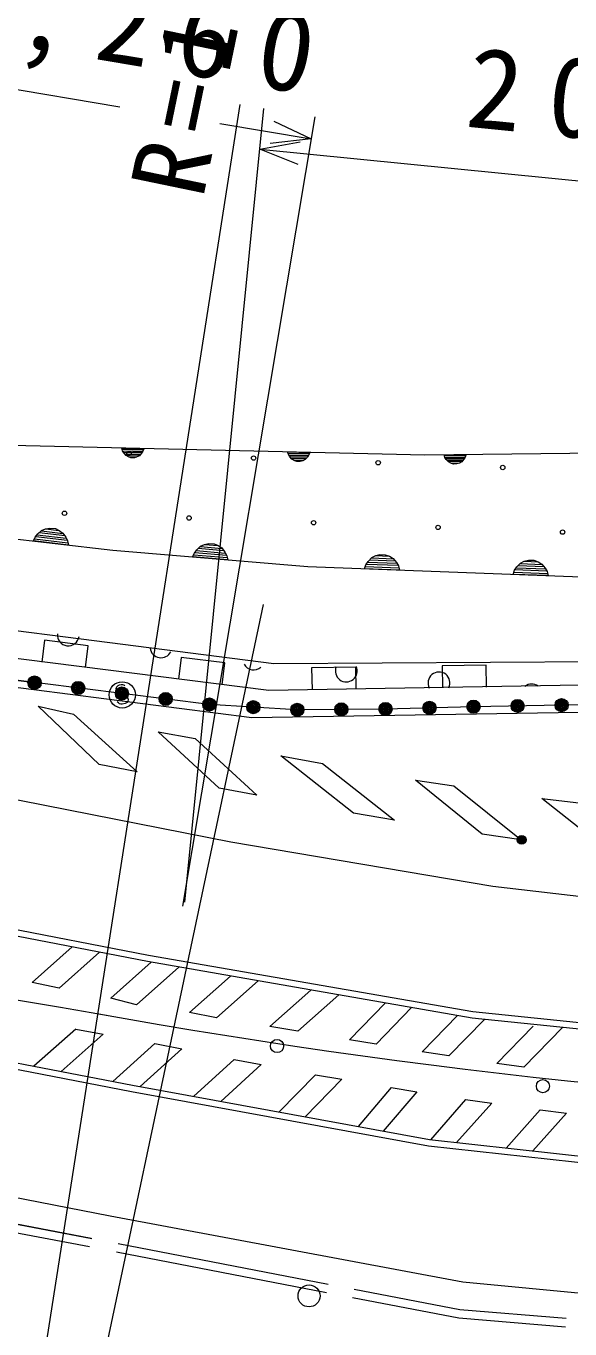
# Model space of a CAD drawing. Units: millimetres, scale not verified. Extents: x 40000 to 680000, y 20000 to 380000.
# Drawn here: x 132932 to 145278, y 266166 to 295737 of the extents above; entities that cross this region are included whole.
import ezdxf

# ---------------------------------------------------------------- set-up
doc = ezdxf.new("R2010")
doc.units = ezdxf.units.MM
doc.header["$LTSCALE"] = 1000
doc.layers.add('S-BGD', color=7, linetype='Continuous', lineweight=13)
doc.styles.add('ＭＳ ゴシック', font='')
doc.styles.get('ＭＳ ゴシック').set_extended_font_data('MS Gothic')

msp = doc.modelspace()

# ---------------------------------------------------------------- linework, layer by layer
at = {"layer": 'S-BGD'}
for p, q in [((129286, 294873), (135061, 293905)), ((128868, 236911), (137794, 293957)), ((139489, 293673), (136485, 275765)), ((136537, 275855), (138327, 293867)), ((137331, 293524), (139405, 293176)), ((138560, 293580), (139405, 293176)), ((138235, 292940), (139156, 293107)), ((139405, 293176), (138475, 293072)), ((139105, 292594), (138235, 292940)), ((138235, 292940), (158473, 290929)), ((141985, 286000), (121611, 286467)), ((135125, 286098), (135107, 286156)), ((135107, 286156), (135607, 286145)), ((135594, 286114), (135119, 286124)), ((135153, 286049), (135125, 286098)), ((135131, 286093), (135581, 286083)), ((135561, 286052), (135150, 286061)), ((135201, 285993), (135153, 286049)), ((135172, 286029), (135535, 286021)), ((135255, 285961), (135201, 285993)), ((135505, 285991), (135202, 285998)), ((135314, 285941), (135255, 285961)), ((135260, 285965), (135447, 285961)), ((135450, 285957), (135391, 285940)), ((135506, 285986), (135450, 285957)), ((135556, 286040), (135506, 285986)), ((135586, 286088), (135556, 286040)), ((135607, 286145), (135586, 286088)), ((138887, 286013), (138870, 286071)), ((138870, 286071), (139370, 286059)), ((139357, 286028), (138882, 286039)), ((138916, 285963), (138887, 286013)), ((138894, 286008), (139343, 285998)), ((139324, 285967), (138913, 285976)), ((138964, 285907), (138916, 285963)), ((139319, 285954), (139269, 285900)), ((139349, 286002), (139319, 285954)), ((139370, 286059), (139349, 286002)), ((157739, 286177), (141985, 286000)), ((142419, 286005), (142919, 286011)), ((142439, 285948), (142419, 286005)), ((142907, 285979), (142432, 285974)), ((142900, 285953), (142872, 285904)), ((142919, 286011), (142900, 285953)), ((118069, 285826), (134899, 283838)), ((135391, 285940), (135314, 285941)), ((138935, 285944), (139298, 285936)), ((139018, 285876), (138964, 285907)), ((139268, 285905), (138965, 285912)), ((139076, 285856), (139018, 285876)), ((139023, 285880), (139209, 285876)), ((139154, 285854), (139076, 285856)), ((139213, 285872), (139154, 285854)), ((139269, 285900), (139213, 285872)), ((142469, 285899), (142439, 285948)), ((142445, 285943), (142895, 285948)), ((142876, 285916), (142465, 285912)), ((142519, 285845), (142469, 285899)), ((142488, 285881), (142852, 285885)), ((142574, 285816), (142519, 285845)), ((142822, 285853), (142520, 285850)), ((142633, 285797), (142574, 285816)), ((142579, 285819), (142765, 285821)), ((142710, 285798), (142633, 285797)), ((142769, 285818), (142710, 285798)), ((142823, 285848), (142769, 285818)), ((142872, 285904), (142823, 285848)), ((108652, 285037), (134182, 281829)), ((133142, 284138), (133197, 284210)), ((133186, 284191), (133840, 284114)), ((133197, 284210), (133284, 284288)), ((133810, 284168), (133232, 284236)), ((133284, 284288), (133377, 284326)), ((133286, 284280), (133766, 284223)), ((133377, 284326), (133474, 284344)), ((133679, 284284), (133383, 284319)), ((133474, 284344), (133597, 284330)), ((133597, 284330), (133687, 284289)), ((133687, 284289), (133769, 284231)), ((133769, 284231), (133836, 284135)), ((133099, 284050), (133142, 284138)), ((133894, 283957), (133099, 284050)), ((133125, 284098), (133880, 284009)), ((133866, 284061), (133151, 284145)), ((133836, 284135), (133875, 284051)), ((133875, 284051), (133894, 283957)), ((136806, 283850), (136891, 283931)), ((136891, 283931), (136982, 283972)), ((136892, 283923), (137374, 283883)), ((136982, 283972), (137079, 283994)), ((137285, 283940), (136988, 283965)), ((137079, 283994), (137202, 283983)), ((137202, 283983), (137293, 283946)), ((137293, 283946), (137377, 283891)), ((137377, 283891), (137447, 283796)), ((134899, 283838), (139326, 283470)), ((136714, 283687), (136753, 283776)), ((137511, 283621), (136714, 283687)), ((136738, 283735), (137495, 283672)), ((136753, 283776), (136806, 283850)), ((137480, 283724), (136762, 283783)), ((136796, 283831), (137452, 283776)), ((137420, 283829), (136840, 283877)), ((137447, 283796), (137489, 283715)), ((137489, 283715), (137511, 283621)), ((140648, 283512), (140697, 283588)), ((140697, 283588), (140778, 283673)), ((141312, 283595), (140730, 283617)), ((140778, 283673), (140868, 283717)), ((140780, 283665), (141264, 283646)), ((140868, 283717), (140963, 283744)), ((141172, 283700), (140874, 283711)), ((140963, 283744), (141087, 283739)), ((141087, 283739), (141180, 283706)), ((141180, 283706), (141266, 283654)), ((141266, 283654), (141341, 283564)), ((144152, 283545), (144241, 283590)), ((144241, 283590), (144336, 283616)), ((144336, 283616), (144460, 283612)), ((144460, 283612), (144553, 283578)), ((139326, 283470), (146072, 283214)), ((140613, 283421), (140648, 283512)), ((141412, 283391), (140613, 283421)), ((140635, 283470), (141394, 283441)), ((141376, 283492), (140657, 283519)), ((140688, 283568), (141346, 283543)), ((141341, 283564), (141386, 283484)), ((141386, 283484), (141412, 283391)), ((143986, 283293), (144021, 283384)), ((144785, 283263), (143986, 283293)), ((144008, 283342), (144767, 283314)), ((144021, 283384), (144070, 283460)), ((144749, 283364), (144030, 283392)), ((144062, 283440), (144719, 283416)), ((144070, 283460), (144152, 283545)), ((144685, 283467), (144103, 283489)), ((144153, 283537), (144637, 283519)), ((144545, 283572), (144247, 283584)), ((144553, 283578), (144639, 283527)), ((144639, 283527), (144714, 283436)), ((144714, 283436), (144759, 283356)), ((144759, 283356), (144785, 283263)), ((138443, 280656), (119826, 283010)), ((138315, 282611), (134167, 263002)), ((133127, 280828), (123201, 282119)), ((134182, 281829), (138553, 281273)), ((133351, 281796), (133288, 281300)), ((134343, 281672), (133351, 281796)), ((134281, 281176), (134343, 281672)), ((136456, 281406), (136393, 280910)), ((137448, 281281), (136456, 281406)), ((137385, 280785), (137448, 281281)), ((138553, 281273), (148560, 281334)), ((143377, 281235), (142377, 281218)), ((143385, 280735), (143377, 281235)), ((137087, 280339), (131140, 281089)), ((168048, 281177), (138443, 280656)), ((140414, 281185), (139415, 281169)), ((139415, 281169), (139423, 280669)), ((140423, 280685), (140414, 281185)), ((142377, 281218), (142385, 280718)), ((132096, 280811), (138054, 280044)), ((134985, 280731), (134972, 280695)), ((134972, 280695), (134977, 280661)), ((134977, 280661), (134983, 280639)), ((134983, 280639), (135000, 280612)), ((135013, 280759), (134985, 280731)), ((135049, 280777), (135013, 280759)), ((135095, 280786), (135049, 280777)), ((135127, 280786), (135095, 280786)), ((135151, 280780), (135127, 280786)), ((135171, 280765), (135151, 280780)), ((135000, 280612), (135024, 280599)), ((135027, 280373), (135000, 280403)), ((135024, 280599), (135202, 280537)), ((135055, 280355), (135027, 280373)), ((135086, 280347), (135055, 280355)), ((135116, 280348), (135086, 280347)), ((135184, 280361), (135116, 280348)), ((135227, 280383), (135184, 280361)), ((135202, 280537), (135225, 280514)), ((135225, 280514), (135244, 280480)), ((135242, 280414), (135227, 280383)), ((135247, 280444), (135242, 280414)), ((135244, 280480), (135247, 280444)), ((139073, 280220), (137087, 280339)), ((155103, 280488), (145090, 280323)), ((134593, 278978), (133210, 280302)), ((133210, 280302), (134011, 280122)), ((134011, 280122), (135454, 278809)), ((138054, 280044), (146062, 280171)), ((141078, 280235), (139073, 280220)), ((143084, 280289), (141078, 280235)), ((145090, 280323), (143084, 280289)), ((137314, 278440), (135934, 279722)), ((135934, 279722), (136770, 279565)), ((136770, 279565), (138171, 278282)), ((140364, 277872), (138712, 279173)), ((138712, 279173), (139662, 279001)), ((135454, 278809), (134593, 278978)), ((139662, 279001), (141295, 277710)), ((143285, 277399), (141770, 278625)), ((141770, 278625), (142639, 278492)), ((137578, 277218), (131023, 278505)), ((138171, 278282), (137314, 278440)), ((142639, 278492), (144173, 277268)), ((146119, 277037), (144639, 278205)), ((144639, 278205), (145477, 278106)), ((141295, 277710), (140364, 277872)), ((144173, 277268), (143285, 277399)), ((143530, 276209), (137578, 277218)), ((127660, 276218), (135714, 274651)), ((148859, 275588), (143530, 276209)), ((135686, 274503), (127636, 276070)), ((133982, 274835), (133072, 274029)), ((134600, 274715), (133683, 273902)), ((135771, 274489), (134853, 273675)), ((143055, 273222), (135686, 274503)), ((135714, 274651), (143075, 273370)), ((136401, 274379), (135437, 273525)), ((137573, 274175), (136641, 273350)), ((135324, 271551), (122754, 273974)), ((122782, 274121), (135352, 271699)), ((133683, 273902), (133072, 274029)), ((138203, 274066), (137256, 273226)), ((139399, 273857), (138463, 273028)), ((135437, 273525), (134853, 273675)), ((140030, 273748), (139099, 272923)), ((141088, 273564), (140275, 272730)), ((137256, 273226), (136641, 273350)), ((141685, 273460), (140876, 272630)), ((142722, 273280), (141920, 272457)), ((143075, 273370), (149622, 272690)), ((134060, 272972), (133111, 272131)), ((134060, 272972), (134685, 272858)), ((139099, 272923), (138463, 273028)), ((143335, 273193), (142526, 272362)), ((149611, 272540), (143055, 273222)), ((144441, 273040), (143615, 272192)), ((145108, 273008), (144228, 272105)), ((134685, 272858), (133730, 272011)), ((135857, 272644), (134903, 271785)), ((135857, 272644), (136469, 272522)), ((140876, 272630), (140275, 272730)), ((136469, 272522), (135520, 271668)), ((142526, 272362), (141920, 272457)), ((137653, 272285), (136736, 271445)), ((138267, 272170), (137353, 271332)), ((137653, 272285), (138267, 272170)), ((144228, 272105), (143615, 272192)), ((139503, 271937), (138677, 271090)), ((140102, 271835), (139269, 270981)), ((139503, 271937), (140102, 271835)), ((142069, 270316), (135324, 271551)), ((135352, 271699), (142090, 270465)), ((141223, 271644), (140468, 270762)), ((141802, 271551), (141037, 270658)), ((141223, 271644), (141802, 271551)), ((142904, 271374), (142112, 270462)), ((143502, 271292), (142701, 270397)), ((142904, 271374), (143502, 271292)), ((144600, 271141), (143829, 270272)), ((145202, 271067), (144437, 270205)), ((144600, 271141), (145202, 271067)), ((148634, 269588), (142069, 270316)), ((142090, 270465), (148646, 269738)), ((129470, 269781), (134840, 268734)), ((129637, 269133), (134424, 268217)), ((129644, 269145), (134412, 268223)), ((134374, 268027), (129599, 268937)), ((134840, 268734), (142848, 267233)), ((135023, 268104), (139789, 267181)), ((139751, 266985), (134985, 267907)), ((140382, 267069), (142781, 266611)), ((142848, 267233), (145858, 266946)), ((142754, 266412), (140345, 266873)), ((142781, 266611), (145195, 266409)), ((145178, 266210), (142754, 266412))]:
    msp.add_line(p, q, dxfattribs=at)
for centre, radius in [((135272, 286039), 49.7), ((138098, 285932), 49.7), ((140925, 285825), 49.7), ((143751, 285718), 49.7), ((133805, 284679), 49.7), ((136632, 284572), 49.7), ((139458, 284465), 49.7), ((142284, 284358), 49.7), ((145111, 284251), 49.7), ((133124, 280839), 149), ((133127, 280828), 149), ((133124, 280839), 132), ((133127, 280828), 132), ((133124, 280839), 115), ((133127, 280828), 115), ((133124, 280839), 96.7), ((133127, 280828), 96.7), ((133124, 280839), 79.5), ((133127, 280828), 79.5), ((133124, 280839), 58.5), ((133127, 280828), 58.5), ((133124, 280839), 40.5), ((133127, 280828), 40.5), ((133124, 280839), 23.2), ((133127, 280828), 23.2), ((133124, 280839), 4.5), ((133127, 280828), 4.5), ((134116, 280714), 149), ((134116, 280714), 132), ((134116, 280714), 115), ((134116, 280714), 96.7), ((134116, 280714), 79.5), ((134116, 280714), 58.5), ((134116, 280714), 40.5), ((134116, 280714), 23.2), ((134116, 280714), 4.5), ((135116, 280557), 298), ((135108, 280589), 149), ((135108, 280589), 132), ((135108, 280589), 115), ((135108, 280589), 96.7), ((135108, 280589), 79.5), ((135108, 280589), 58.5), ((135108, 280589), 40.5), ((135108, 280589), 23.2), ((135108, 280589), 4.5), ((136101, 280464), 149), ((136101, 280464), 132), ((136101, 280464), 115), ((136101, 280464), 96.7), ((136101, 280464), 79.5), ((136101, 280464), 58.5), ((136101, 280464), 40.5), ((136101, 280464), 23.2), ((136101, 280464), 4.5), ((137093, 280339), 149), ((137093, 280339), 132), ((137093, 280339), 115), ((137093, 280339), 96.7), ((137093, 280339), 79.5), ((137093, 280339), 58.5), ((137093, 280339), 40.5), ((137093, 280339), 23.2), ((137093, 280339), 4.5), ((138091, 280279), 149), ((138091, 280279), 132), ((138091, 280279), 115), ((138091, 280279), 96.7), ((138091, 280279), 79.5), ((138091, 280279), 58.5), ((139089, 280220), 149), ((139089, 280220), 132), ((139089, 280220), 115), ((140089, 280228), 149), ((140089, 280228), 132), ((140089, 280228), 115), ((141090, 280236), 149), ((141090, 280236), 132), ((141090, 280236), 115), ((141090, 280236), 96.7), ((142089, 280262), 149), ((142089, 280262), 132), ((142089, 280262), 115), ((142089, 280262), 96.7), ((142089, 280262), 79.5), ((143089, 280289), 149), ((143089, 280289), 132), ((143089, 280289), 115), ((143089, 280289), 96.7), ((143089, 280289), 79.5), ((143089, 280289), 58.5), ((144089, 280306), 149), ((144089, 280306), 132), ((144089, 280306), 115), ((144089, 280306), 96.7), ((144089, 280306), 79.5), ((144089, 280306), 58.5), ((144089, 280306), 40.5), ((145089, 280323), 149), ((145089, 280323), 132), ((145089, 280323), 115), ((145089, 280323), 96.7), ((145089, 280323), 79.5), ((145089, 280323), 58.5), ((145089, 280323), 40.5), ((145089, 280323), 23.2), ((138091, 280279), 40.5), ((138091, 280279), 23.2), ((138091, 280279), 4.5), ((139089, 280220), 96.7), ((139089, 280220), 79.5), ((139089, 280220), 58.5), ((139089, 280220), 40.5), ((139089, 280220), 23.2), ((139089, 280220), 4.5), ((140089, 280228), 96.7), ((140089, 280228), 79.5), ((140089, 280228), 58.5), ((140089, 280228), 40.5), ((140089, 280228), 23.2), ((140089, 280228), 4.5), ((141090, 280236), 79.5), ((141090, 280236), 58.5), ((141090, 280236), 40.5), ((141090, 280236), 23.2), ((141090, 280236), 4.5), ((142089, 280262), 58.5), ((142089, 280262), 40.5), ((142089, 280262), 23.2), ((142089, 280262), 4.5), ((143089, 280289), 40.5), ((143089, 280289), 23.2), ((143089, 280289), 4.5), ((144089, 280306), 23.2), ((144089, 280306), 4.5), ((145089, 280323), 4.5), ((144182, 277267), 100), ((144182, 277267), 87.5), ((144182, 277267), 75), ((144182, 277267), 62.5), ((144182, 277267), 50), ((144182, 277267), 37.5), ((144182, 277266), 25), ((144182, 277267), 12.5), ((138629, 272587), 149), ((144664, 271676), 149), ((139356, 266916), 249)]:
    msp.add_circle(centre, radius, dxfattribs=at)
for centre, radius, start, end in [((133891, 281921), 249, 175.1619, 350.9794), ((135995, 281648), 249, 187.0416, 333.5451), ((138098, 281374), 249, 209.3705, 311.2162), ((140202, 281101), 249, 157.5898, 24.1912), ((142305, 280827), 249, 334.6205, 207.2913), ((144409, 280554), 249, 53.7698, 128.1419), ((58937, -170283), 450000, 80.30029, 88.92566), ((161027, 420965), 150000, 259.77966, 278.83142)]:
    msp.add_arc(centre, radius, start, end, dxfattribs=at)

# ---------------------------------------------------------------- texts
at = {"layer": 'S-BGD', "attachment_point": 7, "style": 'ＭＳ ゴシック'}
for s, insert, char_height, rotation in [('\\T1.26;R=150', (136970, 291780), 1686, 78.3), ('\\T1.48;10,260', (128902, 295445), 1833, 350.5), ('\\T1.48;20,338', (142827, 292987), 1833, 354.3)]:
    msp.add_mtext(s, dxfattribs=dict(at, insert=insert, char_height=char_height, rotation=rotation))

doc.saveas('drawing.dxf')
